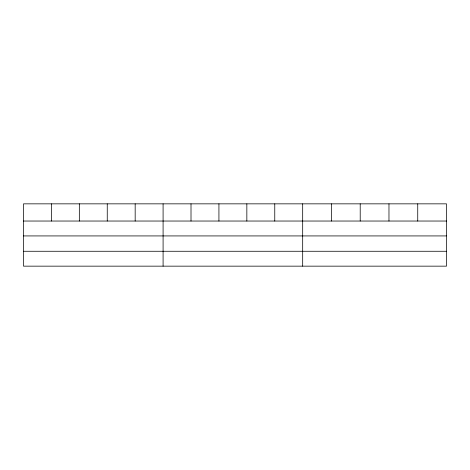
<?xml version="1.0" encoding="UTF-8"?>
<svg xmlns="http://www.w3.org/2000/svg" width="470" height="470" viewBox="0 0 470 470"><rect width="100%" height="100%" fill="white"/><g stroke="black" fill="none" stroke-linecap="round" stroke-linejoin="round"><path stroke-width="0.7" d="M446.5 235.928L446.5 203.845L23.5 203.845L23.5 266.155L446.5 266.155L446.5 235.928L23.5 235.928M23.5 221.035L446.5 221.035M23.5 251.268L446.5 251.268M417.736 203.845L417.736 221.035M388.972 203.845L388.972 221.035M360.208 203.845L360.208 221.035M331.444 203.845L331.444 221.035M302.68 203.845L302.68 266.155M274.762 203.845L274.762 221.035M246.844 203.845L246.844 221.035M218.926 203.845L218.926 221.035M191.008 203.845L191.008 221.035M163.09 203.845L163.09 266.155M135.172 203.845L135.172 221.035M107.254 203.845L107.254 221.035M79.336 203.845L79.336 221.035M51.418 203.845L51.418 221.035"/></g></svg>
